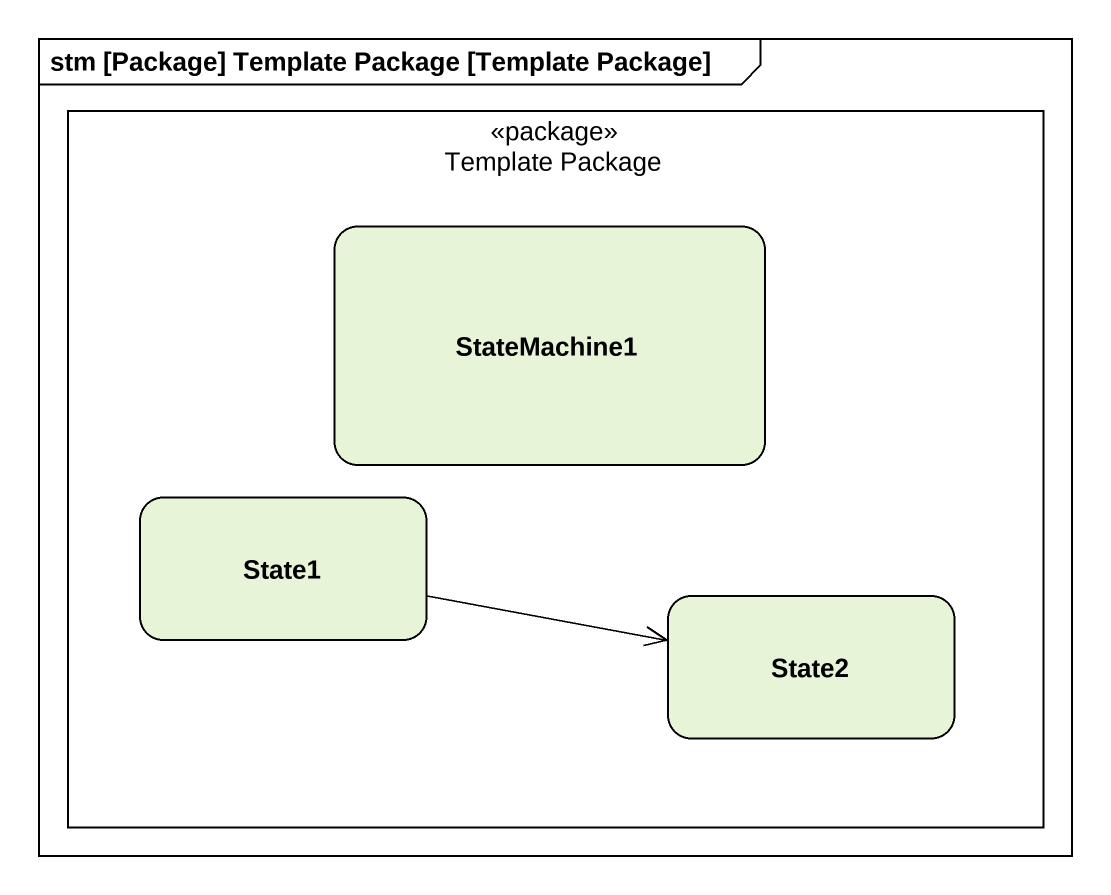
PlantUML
@startuml
mainframe stm [Package] Template Package [Template Package]
hide empty description
state "Template Package" as Template_Package <<package>> {
  state StateMachine1
  state State1
  state State2
}
State1 -right-> State2
@enduml
